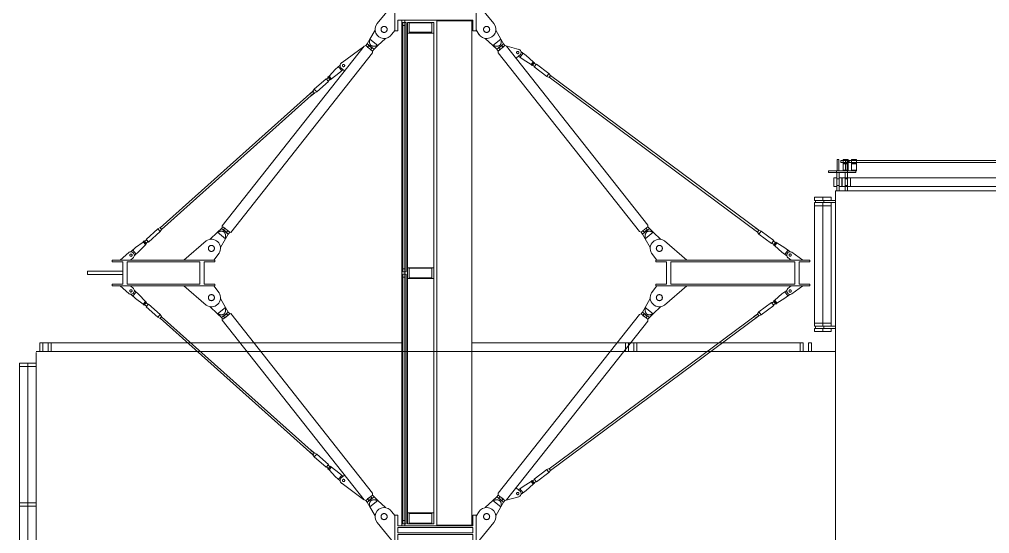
# Model space of a CAD drawing. Header units: inches. Extents: x -3410 to 5259, y -1080 to 3208.
# Drawn here: x -2204.5 to -1977.8, y 2871.9 to 2991.9 of the extents above; entities that cross this region are included whole.
import ezdxf

# ---------------------------------------------------------------- set-up
doc = ezdxf.new("R2010")
doc.units = ezdxf.units.IN
doc.header["$LTSCALE"] = 48
doc.header["$MEASUREMENT"] = 0
doc.layers.add('Venue-Walls and Doors', color=7, linetype='Continuous', lineweight=5)

msp = doc.modelspace()

# ---------------------------------------------------------------- linework, layer by layer
at = {"layer": 'Venue-Walls and Doors', "linetype": 'Continuous'}
for p, q in [((-2116.83, 2996), (-2120.96, 2990.96)), ((-2097.83, 2996), (-2093.7, 2990.96)), ((-2115.18, 2991.76), (-2114.43, 2991.76)), ((-2115.18, 2991.76), (-2115.18, 2873.75)), ((-2114.18, 2991.26), (-2115.18, 2991.26)), ((-2114.93, 2933), (-2114.93, 2991.26)), ((-2114.93, 2990.54), (-2114.43, 2990.54)), ((-2114.43, 2873.75), (-2114.43, 2991.76)), ((-2114.18, 2991.26), (-2114.18, 2933)), ((-2113.81, 2991.26), (-2107.68, 2991.26)), ((-2113.81, 2991.26), (-2113.81, 2874.25)), ((-2121.43, 2989.44), (-2122.64, 2987.34)), ((-2116.83, 2989.32), (-2117.5, 2988.5)), ((-2107.68, 2988.76), (-2113.81, 2988.76)), ((-2097.83, 2989.5), (-2097.08, 2988.37)), ((-2093.23, 2989.44), (-2092.02, 2987.34)), ((-2157.12, 2943.75), (-2123.99, 2985.7)), ((-2124.1, 2985.58), (-2129.13, 2981.89)), ((-2123.61, 2985.82), (-2123.99, 2985.7)), ((-2123.26, 2986.26), (-2123.6, 2985.83)), ((-2123.6, 2985.83), (-2122, 2984.56)), ((-2122.64, 2987.34), (-2123.26, 2986.26)), ((-2121.66, 2984.99), (-2123.26, 2986.26)), ((-2122.89, 2985.85), (-2123.17, 2985.49)), ((-2122.15, 2985.26), (-2122.89, 2985.85)), ((-2120.75, 2985.85), (-2122.65, 2987.35)), ((-2120.75, 2985.85), (-2121.66, 2984.99)), ((-2118.99, 2987.51), (-2120.75, 2985.85)), ((-2095.67, 2987.51), (-2093.91, 2985.85)), ((-2093.91, 2985.85), (-2092.01, 2987.35)), ((-2093.91, 2985.85), (-2093, 2984.99)), ((-2093, 2984.99), (-2091.4, 2986.26)), ((-2091.06, 2985.83), (-2092.66, 2984.56)), ((-2092.51, 2985.26), (-2091.77, 2985.85)), ((-2092.02, 2987.34), (-2091.4, 2986.26)), ((-2091.77, 2985.85), (-2091.49, 2985.49)), ((-2091.4, 2986.26), (-2091.06, 2985.83)), ((-2091.06, 2985.83), (-2087.8, 2984.96)), ((-2091.06, 2985.83), (-2090.67, 2985.71)), ((-2090.68, 2985.71), (-2057.7, 2943.95)), ((-2155.15, 2942.2), (-2122.02, 2984.16)), ((-2123.17, 2985.49), (-2122.43, 2984.9)), ((-2122.43, 2984.9), (-2122.15, 2985.26)), ((-2122, 2984.56), (-2122.02, 2984.16)), ((-2122, 2984.56), (-2121.66, 2984.99)), ((-2092.66, 2984.56), (-2093, 2984.99)), ((-2092.66, 2984.56), (-2092.63, 2984.16)), ((-2092.63, 2984.16), (-2059.67, 2942.41)), ((-2092.23, 2984.9), (-2092.51, 2985.26)), ((-2091.49, 2985.49), (-2092.23, 2984.9)), ((-2087.43, 2983.73), (-2088.39, 2982.95)), ((-2086.84, 2982.55), (-2087.91, 2983.34)), ((-2086.85, 2984.05), (-2087.56, 2983.09)), ((-2086.13, 2983.51), (-2087.29, 2984.37)), ((-2084.48, 2982.06), (-2086.13, 2983.51)), ((-2130.66, 2980.3), (-2129.58, 2981.26)), ((-2084.98, 2981.39), (-2086.84, 2982.55)), ((-2084.33, 2981.66), (-2084.79, 2981.53)), ((-2084.27, 2981.74), (-2084.61, 2981.28)), ((-2084.61, 2981.28), (-2084.15, 2980.94)), ((-2084.57, 2981.84), (-2084.55, 2981.36)), ((-2083.81, 2981.4), (-2084.27, 2981.74)), ((-2083.73, 2981.5), (-2084.23, 2980.84)), ((-2084.15, 2980.94), (-2083.81, 2981.4)), ((-2080.78, 2979.31), (-2083.73, 2981.5)), ((-2132.17, 2978.71), (-2130.66, 2980.3)), ((-2131.62, 2978.09), (-2129.87, 2979.4)), ((-2129.99, 2980.89), (-2129.19, 2980)), ((-2129.87, 2979.4), (-2128.91, 2980.26)), ((-2128.53, 2979.96), (-2129.39, 2980.63)), ((-2084.23, 2980.84), (-2081.27, 2978.64)), ((-2081.27, 2978.64), (-2080.78, 2979.31)), ((-2080.4, 2978.86), (-2080.78, 2979.31)), ((-2080.4, 2978.86), (-2080.74, 2978.41)), ((-2031.78, 2942.72), (-2080.42, 2978.83)), ((-2135.62, 2975.63), (-2132.87, 2978.09)), ((-2132.31, 2977.46), (-2135.06, 2975.01)), ((-2132.87, 2978.09), (-2132.31, 2977.46)), ((-2132.78, 2977.99), (-2132.36, 2978.37)), ((-2132.4, 2977.56), (-2132.78, 2977.99)), ((-2132.44, 2978.46), (-2132.17, 2978.7)), ((-2131.89, 2977.84), (-2132.44, 2978.46)), ((-2131.98, 2977.94), (-2132.4, 2977.56)), ((-2132.36, 2978.37), (-2131.98, 2977.94)), ((-2132.29, 2978.3), (-2132.07, 2978.5)), ((-2132.04, 2978.01), (-2132.29, 2978.3)), ((-2132.17, 2978.7), (-2131.62, 2978.08)), ((-2132.07, 2978.5), (-2131.82, 2978.21)), ((-2131.82, 2978.21), (-2132.04, 2978.01)), ((-2131.62, 2978.08), (-2131.89, 2977.84)), ((-2080.74, 2978.41), (-2081.27, 2978.64)), ((-2080.72, 2978.43), (-2032.08, 2942.32)), ((-2135.95, 2975.16), (-2171.64, 2943.32)), ((-2171.31, 2942.94), (-2135.62, 2974.78)), ((-2136.68, 2974.46), (-2135.93, 2975.13)), ((-2135.6, 2974.76), (-2136.35, 2974.09)), ((-2135.95, 2975.16), (-2135.62, 2975.63)), ((-2135.95, 2975.16), (-2135.58, 2974.73)), ((-2135.06, 2975.01), (-2135.62, 2975.63)), ((-2135.58, 2974.73), (-2135.06, 2975.01)), ((-2013.45, 2956.58), (-2013.45, 2959.21)), ((-2013.45, 2959.21), (-2013.07, 2959.21)), ((-2013.07, 2959.21), (-2013.07, 2956.58)), ((-1849.03, 2959.02), (-2012.57, 2959.02)), ((-2012.57, 2959.02), (-2012.57, 2958.52)), ((-2012.57, 2958.52), (-1849.03, 2958.52)), ((-2012.07, 2959.08), (-2010.88, 2959.08)), ((-2012.07, 2958.46), (-2010.88, 2958.46)), ((-2011.5, 2956.58), (-2011.5, 2959.21)), ((-2011.5, 2959.21), (-2011.13, 2959.21)), ((-2011.13, 2959.21), (-2011.13, 2956.58)), ((-2010.63, 2959.02), (-2010.63, 2958.52)), ((-2010.13, 2959.08), (-2008.94, 2959.08)), ((-2010.13, 2958.46), (-2008.94, 2958.46)), ((-2015.51, 2956.21), (-2015.51, 2956.58)), ((-2015.51, 2956.58), (-2008.94, 2956.58)), ((-2009.07, 2956.21), (-2015.51, 2956.21)), ((-2013.57, 2956.21), (-2013.57, 2956.58)), ((-2013.51, 2951.96), (-2013.51, 2956.21)), ((-2013.01, 2956.21), (-2013.01, 2951.96)), ((-2012.07, 2958.27), (-2010.88, 2958.27)), ((-2012.07, 2956.77), (-2010.88, 2956.77)), ((-2011.57, 2951.96), (-2011.57, 2956.21)), ((-2011.07, 2956.21), (-2011.07, 2951.96)), ((-2011.01, 2956.58), (-2011.01, 2956.21)), ((-2010.13, 2958.27), (-2008.94, 2958.27)), ((-2010.13, 2956.77), (-2008.94, 2956.77)), ((-2009.07, 2956.58), (-2009.07, 2956.21)), ((-2014.26, 2952.96), (-2014.26, 2954.96)), ((-2014.26, 2954.96), (-2013.51, 2954.96)), ((-2013.51, 2954.71), (-2013.01, 2954.71)), ((-2013.01, 2954.96), (-1848.59, 2954.96)), ((-2012.32, 2952.96), (-2012.32, 2954.96)), ((-2012.26, 2954.96), (-2012.26, 2952.96)), ((-2011.57, 2954.71), (-2011.07, 2954.71)), ((-2010.32, 2954.96), (-2010.32, 2952.96)), ((-2013.51, 2952.96), (-2014.26, 2952.96)), ((-2013.83, 2951.96), (-1845.83, 2951.96)), ((-2013.83, 2951.96), (-2013.83, 2673.49)), ((-2013.01, 2953.21), (-2013.51, 2953.21)), ((-1848.59, 2952.96), (-2013.01, 2952.96)), ((-2011.07, 2953.21), (-2011.57, 2953.21)), ((-2018.77, 2950.46), (-2014.83, 2950.46)), ((-2018.77, 2949.71), (-2018.77, 2950.46)), ((-2013.83, 2949.71), (-2018.77, 2949.71)), ((-2018.52, 2949.21), (-2018.52, 2949.71)), ((-2016.83, 2949.71), (-2016.83, 2950.46)), ((-2016.77, 2950.46), (-2016.77, 2949.71)), ((-2016.58, 2949.21), (-2016.58, 2949.71)), ((-2014.83, 2950.46), (-2014.83, 2949.71)), ((-2018.77, 2949.21), (-2013.83, 2949.21)), ((-2018.77, 2949.21), (-2018.77, 2920.32)), ((-2014.83, 2948.46), (-2018.77, 2948.46)), ((-2016.83, 2949.21), (-2016.83, 2920.32)), ((-2016.77, 2949.21), (-2016.77, 2920.32)), ((-2014.83, 2949.21), (-2014.83, 2920.32)), ((-2172.18, 2943.06), (-2174.93, 2940.61)), ((-2171.67, 2943.34), (-2172.18, 2943.06)), ((-2171.63, 2942.44), (-2172.18, 2943.06)), ((-2171.67, 2943.34), (-2171.29, 2942.92)), ((-2171.29, 2942.92), (-2171.63, 2942.44)), ((-2158.23, 2942.26), (-2157.32, 2943.12)), ((-2157.32, 2943.12), (-2156.98, 2943.55)), ((-2155.71, 2941.85), (-2157.32, 2943.12)), ((-2157.15, 2943.34), (-2157.12, 2943.75)), ((-2156.98, 2943.55), (-2155.37, 2942.29)), ((-2156.83, 2942.85), (-2156.55, 2943.21)), ((-2156.09, 2942.27), (-2156.83, 2942.85)), ((-2156.55, 2943.21), (-2155.81, 2942.63)), ((-2155.81, 2942.63), (-2156.09, 2942.27)), ((-2057.67, 2943.55), (-2059.28, 2942.29)), ((-2058.94, 2941.85), (-2057.33, 2943.12)), ((-2058.11, 2943.21), (-2058.85, 2942.63)), ((-2058.85, 2942.63), (-2058.56, 2942.27)), ((-2058.56, 2942.27), (-2057.82, 2942.85)), ((-2057.82, 2942.85), (-2058.11, 2943.21)), ((-2057.67, 2943.55), (-2057.7, 2943.96)), ((-2057.33, 2943.12), (-2057.67, 2943.55)), ((-2056.42, 2942.26), (-2057.33, 2943.12)), ((-2032.08, 2942.32), (-2032.89, 2942.92)), ((-2032.59, 2943.32), (-2031.78, 2942.72)), ((-2031.76, 2942.75), (-2032.1, 2942.29)), ((-2031.76, 2942.75), (-2031.23, 2942.51)), ((-2175.36, 2940.24), (-2175.62, 2940)), ((-2174.8, 2939.61), (-2175.36, 2940.24)), ((-2174.84, 2940.52), (-2175.27, 2940.14)), ((-2174.93, 2940.61), (-2174.38, 2939.99)), ((-2174.46, 2940.09), (-2174.84, 2940.52)), ((-2174.38, 2939.99), (-2171.63, 2942.44)), ((-2166.08, 2935.75), (-2160.86, 2940.25)), ((-2159.99, 2940.6), (-2158.23, 2942.26)), ((-2156.34, 2940.77), (-2158.24, 2942.27)), ((-2157.54, 2938.67), (-2156.34, 2940.77)), ((-2156.34, 2940.77), (-2155.71, 2941.85)), ((-2155.37, 2942.29), (-2155.71, 2941.85)), ((-2155.54, 2942.07), (-2155.16, 2942.19)), ((-2059.28, 2942.29), (-2059.67, 2942.41)), ((-2059.28, 2942.29), (-2058.94, 2941.85)), ((-2058.32, 2940.77), (-2058.94, 2941.85)), ((-2058.32, 2940.77), (-2056.41, 2942.27)), ((-2057.11, 2938.67), (-2058.32, 2940.77)), ((-2054.67, 2940.6), (-2056.42, 2942.26)), ((-2048.57, 2935.75), (-2053.79, 2940.25)), ((-2032.1, 2942.29), (-2031.73, 2941.84)), ((-2177.38, 2938.68), (-2178.46, 2937.72)), ((-2178.05, 2938.08), (-2177.26, 2937.19)), ((-2175.63, 2939.99), (-2177.38, 2938.68)), ((-2175.08, 2939.37), (-2176.59, 2937.79)), ((-2175.62, 2940), (-2175.07, 2939.38)), ((-2175.21, 2940.07), (-2175.43, 2939.87)), ((-2175.43, 2939.87), (-2174.95, 2939.78)), ((-2175.43, 2939.87), (-2175.17, 2939.58)), ((-2175.27, 2940.14), (-2174.89, 2939.71)), ((-2175.21, 2940.07), (-2175.17, 2939.58)), ((-2174.95, 2939.78), (-2175.21, 2940.07)), ((-2175.17, 2939.58), (-2174.95, 2939.78)), ((-2175.07, 2939.38), (-2174.8, 2939.61)), ((-2174.89, 2939.71), (-2174.46, 2940.09)), ((-2027.71, 2939.62), (-2028.18, 2939.49)), ((-2028.02, 2939.09), (-2026.37, 2937.64)), ((-2027.95, 2939.8), (-2027.94, 2939.31)), ((-2027.52, 2939.76), (-2025.66, 2938.6)), ((-2025.66, 2938.6), (-2024.5, 2937.74)), ((-2024.94, 2938.07), (-2025.65, 2937.11)), ((-2180.96, 2935.75), (-2178.98, 2937.52)), ((-2178.56, 2935.75), (-2177.89, 2936.35)), ((-2176.59, 2937.79), (-2177.66, 2936.83)), ((-2159.08, 2935.75), (-2157.86, 2937.38)), ((-2055.57, 2935.75), (-2056.8, 2937.38)), ((-2026.37, 2937.64), (-2025.22, 2936.79)), ((-2024.18, 2935.75), (-2024.95, 2936.34)), ((-2021.48, 2935.75), (-2024.03, 2937.64)), ((-2114.93, 2933.72), (-2114.43, 2933.72)), ((-2107.68, 2934), (-2113.81, 2934)), ((-2115.18, 2933), (-2114.18, 2933)), ((-2114.18, 2932.5), (-2115.18, 2932.5)), ((-2114.93, 2874.25), (-2114.93, 2932.5)), ((-2114.93, 2931.79), (-2114.43, 2931.79)), ((-2114.18, 2932.5), (-2114.18, 2874.25)), ((-2113.81, 2931.5), (-2107.68, 2931.5)), ((-2180.96, 2929.75), (-2178.98, 2927.98)), ((-2178.56, 2929.75), (-2177.89, 2929.16)), ((-2166.08, 2929.75), (-2160.86, 2925.25)), ((-2159.08, 2929.75), (-2157.86, 2928.13)), ((-2055.57, 2929.75), (-2056.8, 2928.13)), ((-2048.57, 2929.75), (-2053.79, 2925.25)), ((-2024.18, 2929.75), (-2024.95, 2929.16)), ((-2021.48, 2929.75), (-2024.03, 2927.86)), ((-2177.38, 2926.82), (-2178.46, 2927.79)), ((-2178.05, 2927.42), (-2177.26, 2928.32)), ((-2176.59, 2927.72), (-2177.66, 2928.67)), ((-2175.63, 2925.51), (-2177.38, 2926.82)), ((-2175.08, 2926.13), (-2176.59, 2927.72)), ((-2157.54, 2926.83), (-2156.34, 2924.73)), ((-2057.11, 2926.83), (-2058.32, 2924.73)), ((-2028.02, 2926.41), (-2026.37, 2927.86)), ((-2027.52, 2925.74), (-2025.66, 2926.9)), ((-2026.37, 2927.86), (-2025.22, 2928.71)), ((-2025.66, 2926.9), (-2024.5, 2927.76)), ((-2024.94, 2927.44), (-2025.65, 2928.39)), ((-2175.62, 2925.51), (-2175.07, 2926.13)), ((-2175.36, 2925.27), (-2175.62, 2925.51)), ((-2175.43, 2925.63), (-2175.17, 2925.92)), ((-2175.43, 2925.63), (-2174.95, 2925.72)), ((-2175.21, 2925.43), (-2175.43, 2925.63)), ((-2174.8, 2925.89), (-2175.36, 2925.27)), ((-2175.27, 2925.36), (-2174.89, 2925.79)), ((-2174.84, 2924.99), (-2175.27, 2925.36)), ((-2175.21, 2925.43), (-2175.17, 2925.92)), ((-2174.95, 2925.72), (-2175.21, 2925.43)), ((-2175.17, 2925.92), (-2174.95, 2925.72)), ((-2175.07, 2926.13), (-2174.8, 2925.89)), ((-2174.93, 2924.89), (-2174.38, 2925.51)), ((-2172.18, 2922.44), (-2174.93, 2924.89)), ((-2174.89, 2925.79), (-2174.46, 2925.41)), ((-2174.46, 2925.41), (-2174.84, 2924.99)), ((-2174.38, 2925.51), (-2171.63, 2923.06)), ((-2159.99, 2924.9), (-2158.23, 2923.24)), ((-2156.34, 2924.73), (-2158.24, 2923.23)), ((-2156.34, 2924.73), (-2155.71, 2923.65)), ((-2058.32, 2924.73), (-2058.94, 2923.65)), ((-2058.32, 2924.73), (-2056.41, 2923.23)), ((-2054.67, 2924.9), (-2056.42, 2923.24)), ((-2027.71, 2925.88), (-2028.18, 2926.01)), ((-2027.95, 2925.7), (-2027.94, 2926.19)), ((-2171.63, 2923.06), (-2172.18, 2922.44)), ((-2171.67, 2922.16), (-2172.18, 2922.44)), ((-2171.67, 2922.16), (-2171.29, 2922.58)), ((-2135.95, 2890.34), (-2171.64, 2922.18)), ((-2171.29, 2922.58), (-2171.63, 2923.06)), ((-2171.31, 2922.56), (-2135.62, 2890.72)), ((-2158.23, 2923.24), (-2157.32, 2922.38)), ((-2155.71, 2923.65), (-2157.32, 2922.38)), ((-2157.32, 2922.38), (-2156.98, 2921.95)), ((-2157.15, 2922.16), (-2157.12, 2921.76)), ((-2156.98, 2921.95), (-2155.37, 2923.22)), ((-2156.09, 2923.23), (-2156.83, 2922.65)), ((-2156.83, 2922.65), (-2156.55, 2922.29)), ((-2156.55, 2922.29), (-2155.81, 2922.87)), ((-2155.81, 2922.87), (-2156.09, 2923.23)), ((-2155.37, 2923.22), (-2155.71, 2923.65)), ((-2155.54, 2923.43), (-2155.16, 2923.31)), ((-2155.15, 2923.3), (-2122.02, 2881.34)), ((-2092.63, 2881.35), (-2059.67, 2923.09)), ((-2080.72, 2887.07), (-2032.08, 2923.18)), ((-2031.78, 2922.78), (-2080.42, 2886.67)), ((-2059.28, 2923.21), (-2059.67, 2923.09)), ((-2059.28, 2923.22), (-2058.94, 2923.65)), ((-2057.67, 2921.95), (-2059.28, 2923.22)), ((-2058.94, 2923.65), (-2057.33, 2922.38)), ((-2058.85, 2922.87), (-2058.56, 2923.23)), ((-2058.11, 2922.29), (-2058.85, 2922.87)), ((-2058.56, 2923.23), (-2057.82, 2922.65)), ((-2057.82, 2922.65), (-2058.11, 2922.29)), ((-2057.33, 2922.38), (-2057.67, 2921.95)), ((-2056.42, 2923.24), (-2057.33, 2922.38)), ((-2032.08, 2923.18), (-2032.89, 2922.58)), ((-2032.59, 2922.18), (-2031.78, 2922.78)), ((-2032.1, 2923.21), (-2031.73, 2923.66)), ((-2031.76, 2922.76), (-2032.1, 2923.21)), ((-2031.76, 2922.76), (-2031.23, 2922.99)), ((-2157.12, 2921.76), (-2123.99, 2879.8)), ((-2090.68, 2879.79), (-2057.7, 2921.55)), ((-2057.67, 2921.95), (-2057.7, 2921.55)), ((-2018.77, 2921.07), (-2014.83, 2921.07)), ((-2013.83, 2920.32), (-2018.77, 2920.32)), ((-2018.77, 2919.82), (-2013.83, 2919.82)), ((-2018.77, 2919.07), (-2018.77, 2919.82)), ((-2018.52, 2919.82), (-2018.52, 2920.32)), ((-2016.83, 2919.07), (-2016.83, 2919.82)), ((-2016.77, 2919.82), (-2016.77, 2919.07)), ((-2016.58, 2919.82), (-2016.58, 2920.32)), ((-2014.83, 2919.82), (-2014.83, 2919.07)), ((-2014.83, 2919.07), (-2018.77, 2919.07)), ((-2115.18, 2916.47), (-2199.77, 2916.47)), ((-2199.77, 2916.47), (-2199.77, 2914.47)), ((-2199.02, 2914.47), (-2199.02, 2916.47)), ((-2197.83, 2916.47), (-2197.83, 2914.47)), ((-2197.08, 2914.47), (-2197.08, 2916.47)), ((-2021.36, 2916.47), (-2098.83, 2916.47)), ((-2062.92, 2916.47), (-2062.92, 2914.47)), ((-2062.17, 2914.47), (-2062.17, 2916.47)), ((-2060.98, 2916.47), (-2060.98, 2914.47)), ((-2060.23, 2914.47), (-2060.23, 2916.47)), ((-2022.11, 2914.47), (-2022.11, 2916.47)), ((-2021.36, 2916.47), (-2021.36, 2914.47)), ((-2020.17, 2914.47), (-2020.17, 2916.47)), ((-2020.17, 2916.47), (-2019.42, 2916.47)), ((-2019.42, 2916.47), (-2019.42, 2914.47)), ((-2200.58, 2914.47), (-2013.83, 2914.47)), ((-2200.58, 2914.22), (-2200.58, 2710.97)), ((-2204.52, 2713.72), (-2204.52, 2911.72)), ((-2204.52, 2911.72), (-2200.58, 2911.72)), ((-2200.58, 2910.97), (-2204.52, 2910.97)), ((-2202.58, 2713.72), (-2202.58, 2911.72)), ((-2136.68, 2891.04), (-2135.93, 2890.37)), ((-2135.6, 2890.74), (-2136.35, 2891.41)), ((-2135.95, 2890.34), (-2135.58, 2890.77)), ((-2135.95, 2890.34), (-2135.62, 2889.87)), ((-2135.06, 2890.49), (-2135.62, 2889.87)), ((-2135.58, 2890.77), (-2135.06, 2890.49)), ((-2132.31, 2888.04), (-2135.06, 2890.49)), ((-2135.62, 2889.87), (-2132.87, 2887.42)), ((-2132.87, 2887.42), (-2132.31, 2888.04)), ((-2132.4, 2887.94), (-2132.78, 2887.51)), ((-2132.78, 2887.51), (-2132.36, 2887.14)), ((-2131.89, 2887.66), (-2132.44, 2887.04)), ((-2132.44, 2887.04), (-2132.17, 2886.8)), ((-2131.98, 2887.56), (-2132.4, 2887.94)), ((-2132.36, 2887.14), (-2131.98, 2887.56)), ((-2132.04, 2887.49), (-2132.29, 2887.2)), ((-2132.29, 2887.2), (-2132.07, 2887.01)), ((-2132.17, 2886.8), (-2131.62, 2887.42)), ((-2132.17, 2886.79), (-2130.66, 2885.21)), ((-2132.07, 2887.01), (-2131.82, 2887.29)), ((-2131.82, 2887.29), (-2132.04, 2887.49)), ((-2131.62, 2887.42), (-2131.89, 2887.66)), ((-2131.62, 2887.42), (-2129.87, 2886.1)), ((-2129.87, 2886.1), (-2128.91, 2885.24)), ((-2084.23, 2884.66), (-2081.27, 2886.86)), ((-2080.78, 2886.19), (-2083.73, 2884)), ((-2080.74, 2887.1), (-2081.27, 2886.86)), ((-2081.27, 2886.86), (-2080.78, 2886.19)), ((-2080.4, 2886.64), (-2080.78, 2886.19)), ((-2080.4, 2886.64), (-2080.74, 2887.1)), ((-2130.66, 2885.21), (-2129.58, 2884.24)), ((-2129.99, 2884.61), (-2129.19, 2885.5)), ((-2128.53, 2885.54), (-2129.39, 2884.87)), ((-2124.1, 2879.92), (-2129.13, 2883.61)), ((-2084.98, 2884.11), (-2086.84, 2882.95)), ((-2084.33, 2883.84), (-2084.79, 2883.97)), ((-2084.61, 2884.22), (-2084.15, 2884.56)), ((-2084.27, 2883.76), (-2084.61, 2884.22)), ((-2084.57, 2883.66), (-2084.55, 2884.15)), ((-2083.81, 2884.1), (-2084.27, 2883.76)), ((-2083.73, 2884), (-2084.23, 2884.66)), ((-2084.15, 2884.56), (-2083.81, 2884.1)), ((-2122, 2880.94), (-2122.02, 2881.35)), ((-2092.66, 2880.94), (-2092.63, 2881.35)), ((-2087.43, 2881.77), (-2088.39, 2882.55)), ((-2086.84, 2882.95), (-2087.91, 2882.16)), ((-2086.85, 2881.45), (-2087.56, 2882.41)), ((-2086.13, 2881.99), (-2087.29, 2881.13)), ((-2084.48, 2883.44), (-2086.13, 2881.99)), ((-2200.58, 2879.1), (-2204.52, 2879.1)), ((-2123.61, 2879.68), (-2123.99, 2879.8)), ((-2123.6, 2879.67), (-2122, 2880.94)), ((-2123.26, 2879.24), (-2123.6, 2879.67)), ((-2121.66, 2880.51), (-2123.26, 2879.24)), ((-2122.64, 2878.16), (-2123.26, 2879.24)), ((-2123.17, 2880.02), (-2122.43, 2880.6)), ((-2122.89, 2879.66), (-2123.17, 2880.02)), ((-2122.15, 2880.24), (-2122.89, 2879.66)), ((-2120.75, 2879.65), (-2122.65, 2878.15)), ((-2122.43, 2880.6), (-2122.15, 2880.24)), ((-2122, 2880.94), (-2121.66, 2880.51)), ((-2120.75, 2879.65), (-2121.66, 2880.51)), ((-2118.99, 2877.99), (-2120.75, 2879.65)), ((-2095.67, 2877.99), (-2093.91, 2879.65)), ((-2093.91, 2879.65), (-2093, 2880.51)), ((-2093.91, 2879.65), (-2092.01, 2878.15)), ((-2092.66, 2880.94), (-2093, 2880.51)), ((-2093, 2880.51), (-2091.4, 2879.24)), ((-2091.06, 2879.67), (-2092.66, 2880.94)), ((-2092.23, 2880.6), (-2092.51, 2880.24)), ((-2092.51, 2880.24), (-2091.77, 2879.66)), ((-2091.49, 2880.02), (-2092.23, 2880.6)), ((-2092.02, 2878.16), (-2091.4, 2879.24)), ((-2091.77, 2879.66), (-2091.49, 2880.02)), ((-2091.4, 2879.24), (-2091.06, 2879.67)), ((-2091.06, 2879.67), (-2087.8, 2880.54)), ((-2091.06, 2879.67), (-2090.67, 2879.79)), ((-2204.52, 2878.35), (-2200.58, 2878.35)), ((-2121.43, 2876.06), (-2122.64, 2878.16)), ((-2116.83, 2876.19), (-2117.5, 2877)), ((-2107.68, 2876.75), (-2113.81, 2876.75)), ((-2097.83, 2876), (-2097.08, 2877.13)), ((-2093.23, 2876.06), (-2092.02, 2878.16)), ((-2116.83, 2869.5), (-2120.96, 2874.55)), ((-2114.43, 2874.96), (-2114.93, 2874.96)), ((-2097.83, 2869.5), (-2093.7, 2874.55)), ((-2114.18, 2874.25), (-2115.18, 2874.25))]:
    msp.add_line(p, q, dxfattribs=at)
at = {"layer": 'Venue-Walls and Doors', "linetype": 'Continuous', "flags": 128}
for points in [[(-2097.83, 2996.25), (-2098.58, 2996.25), (-2098.58, 2993.75), (-2116.08, 2993.75), (-2116.08, 2996.25), (-2116.83, 2996.25), (-2116.83, 2989.25), (-2116.08, 2989.25), (-2116.08, 2991.75), (-2098.58, 2991.75), (-2098.58, 2989.25), (-2097.83, 2989.25), (-2097.83, 2996.25)], [(-2113.81, 2874.25), (-2107.68, 2874.25), (-2107.68, 2991.26)], [(-2084.19, 2981.84), (-2084.48, 2982.06), (-2084.98, 2981.39), (-2084.69, 2981.18), (-2084.19, 2981.84)], [(-2084.33, 2981.66), (-2084.57, 2981.84), (-2084.79, 2981.53), (-2084.55, 2981.36), (-2084.33, 2981.66)], [(-2012.07, 2956.58), (-2012.07, 2959.27), (-2010.88, 2959.27), (-2010.88, 2956.58)], [(-2010.13, 2956.58), (-2010.13, 2959.27), (-2008.94, 2959.27), (-2008.94, 2956.58)], [(-2031.23, 2942.51), (-2028.27, 2940.32), (-2028.77, 2939.65), (-2031.73, 2941.84), (-2031.23, 2942.51)], [(-2028.35, 2940.21), (-2027.89, 2939.87), (-2028.23, 2939.42), (-2028.69, 2939.75), (-2028.35, 2940.21)], [(-2027.81, 2939.98), (-2027.53, 2939.76), (-2028.02, 2939.09), (-2028.31, 2939.31), (-2027.81, 2939.98)], [(-2027.95, 2939.8), (-2027.71, 2939.62), (-2027.94, 2939.31), (-2028.18, 2939.49), (-2027.95, 2939.8)], [(-2052.33, 2935.38), (-2023.33, 2935.38), (-2023.33, 2930.13), (-2052.33, 2930.13), (-2052.33, 2935.38)], [(-2180.33, 2932.4), (-2188.58, 2932.4), (-2188.58, 2933.15), (-2180.33, 2933.15)], [(-2031.23, 2922.99), (-2028.27, 2925.19), (-2028.77, 2925.85), (-2031.73, 2923.66), (-2031.23, 2922.99)], [(-2028.35, 2925.29), (-2027.89, 2925.63), (-2028.23, 2926.09), (-2028.69, 2925.75), (-2028.35, 2925.29)], [(-2027.81, 2925.52), (-2027.53, 2925.74), (-2028.02, 2926.41), (-2028.31, 2926.19), (-2027.81, 2925.52)], [(-2027.95, 2925.7), (-2027.71, 2925.88), (-2027.94, 2926.19), (-2028.18, 2926.01), (-2027.95, 2925.7)], [(-2084.19, 2883.66), (-2084.48, 2883.44), (-2084.98, 2884.11), (-2084.69, 2884.32), (-2084.19, 2883.66)], [(-2084.33, 2883.84), (-2084.57, 2883.66), (-2084.79, 2883.97), (-2084.55, 2884.15), (-2084.33, 2883.84)], [(-2097.83, 2876.25), (-2098.58, 2876.25), (-2098.58, 2873.75), (-2116.08, 2873.75), (-2116.08, 2876.25), (-2116.83, 2876.25), (-2116.83, 2869.25), (-2116.08, 2869.25), (-2116.08, 2871.75), (-2098.58, 2871.75), (-2098.58, 2869.25), (-2097.83, 2869.25), (-2097.83, 2876.25)], [(-2116.08, 2872.13), (-2116.08, 2873.38), (-2098.58, 2873.38), (-2098.58, 2872.13), (-2116.08, 2872.13)]]:
    msp.add_lwpolyline(points, dxfattribs=at)
for points in [[(-2118.6, 2989.61), (-2118.61, 2989.54), (-2118.62, 2989.47), (-2118.63, 2989.4), (-2118.66, 2989.34), (-2118.69, 2989.28), (-2118.72, 2989.22), (-2118.76, 2989.16), (-2118.81, 2989.11), (-2118.86, 2989.06), (-2118.92, 2989.02), (-2118.98, 2988.99), (-2119.04, 2988.96), (-2119.1, 2988.93), (-2119.17, 2988.91), (-2119.24, 2988.9), (-2119.31, 2988.9), (-2119.38, 2988.9), (-2119.45, 2988.91), (-2119.52, 2988.93), (-2119.58, 2988.96), (-2119.64, 2988.99), (-2119.7, 2989.02), (-2119.76, 2989.06), (-2119.81, 2989.11), (-2119.86, 2989.16), (-2119.9, 2989.22), (-2119.94, 2989.28), (-2119.97, 2989.34), (-2119.99, 2989.4), (-2120.01, 2989.47), (-2120.02, 2989.54), (-2120.02, 2989.61), (-2120.02, 2989.68), (-2120.01, 2989.75), (-2119.99, 2989.82), (-2119.97, 2989.88), (-2119.94, 2989.94), (-2119.9, 2990), (-2119.86, 2990.06), (-2119.81, 2990.11), (-2119.76, 2990.16), (-2119.7, 2990.2), (-2119.64, 2990.24), (-2119.58, 2990.27), (-2119.52, 2990.29), (-2119.45, 2990.31), (-2119.38, 2990.32), (-2119.31, 2990.32), (-2119.24, 2990.32), (-2119.17, 2990.31), (-2119.1, 2990.29), (-2119.04, 2990.27), (-2118.98, 2990.24), (-2118.92, 2990.2), (-2118.86, 2990.16), (-2118.81, 2990.11), (-2118.76, 2990.06), (-2118.72, 2990), (-2118.69, 2989.94), (-2118.66, 2989.88), (-2118.63, 2989.82), (-2118.62, 2989.75), (-2118.61, 2989.68)], [(-2113.49, 2991.12), (-2108.12, 2991.12), (-2108.12, 2988.95), (-2113.49, 2988.95)], [(-2106.96, 2873.87), (-2098.83, 2873.87), (-2098.83, 2991.63), (-2106.96, 2991.63)], [(-2094.64, 2989.61), (-2094.65, 2989.54), (-2094.66, 2989.47), (-2094.67, 2989.4), (-2094.7, 2989.34), (-2094.73, 2989.28), (-2094.76, 2989.22), (-2094.8, 2989.16), (-2094.85, 2989.11), (-2094.9, 2989.06), (-2094.96, 2989.02), (-2095.02, 2988.99), (-2095.08, 2988.96), (-2095.15, 2988.93), (-2095.21, 2988.92), (-2095.28, 2988.91), (-2095.35, 2988.9), (-2095.42, 2988.91), (-2095.49, 2988.92), (-2095.56, 2988.93), (-2095.62, 2988.96), (-2095.68, 2988.99), (-2095.74, 2989.02), (-2095.8, 2989.06), (-2095.85, 2989.11), (-2095.9, 2989.16), (-2095.94, 2989.22), (-2095.98, 2989.28), (-2096, 2989.34), (-2096.03, 2989.4), (-2096.05, 2989.47), (-2096.06, 2989.54), (-2096.06, 2989.61), (-2096.06, 2989.68), (-2096.05, 2989.75), (-2096.03, 2989.82), (-2096, 2989.88), (-2095.98, 2989.94), (-2095.94, 2990), (-2095.9, 2990.06), (-2095.85, 2990.11), (-2095.8, 2990.16), (-2095.74, 2990.2), (-2095.68, 2990.23), (-2095.62, 2990.26), (-2095.56, 2990.29), (-2095.49, 2990.3), (-2095.42, 2990.31), (-2095.35, 2990.32), (-2095.28, 2990.31), (-2095.21, 2990.3), (-2095.15, 2990.29), (-2095.08, 2990.26), (-2095.02, 2990.23), (-2094.96, 2990.2), (-2094.9, 2990.16), (-2094.85, 2990.11), (-2094.8, 2990.06), (-2094.76, 2990), (-2094.73, 2989.94), (-2094.7, 2989.88), (-2094.67, 2989.82), (-2094.66, 2989.75), (-2094.65, 2989.68)], [(-2087.8, 2984.21), (-2087.8, 2984.18), (-2087.81, 2984.16), (-2087.82, 2984.13), (-2087.82, 2984.11), (-2087.84, 2984.08), (-2087.85, 2984.06), (-2087.87, 2984.04), (-2087.88, 2984.02), (-2087.9, 2984), (-2087.92, 2983.99), (-2087.95, 2983.97), (-2087.97, 2983.96), (-2088, 2983.95), (-2088.02, 2983.94), (-2088.05, 2983.94), (-2088.07, 2983.94), (-2088.1, 2983.94), (-2088.13, 2983.94), (-2088.15, 2983.95), (-2088.18, 2983.96), (-2088.2, 2983.97), (-2088.23, 2983.99), (-2088.25, 2984), (-2088.27, 2984.02), (-2088.28, 2984.04), (-2088.3, 2984.06), (-2088.31, 2984.08), (-2088.32, 2984.11), (-2088.33, 2984.13), (-2088.34, 2984.16), (-2088.34, 2984.18), (-2088.35, 2984.21), (-2088.34, 2984.24), (-2088.34, 2984.26), (-2088.33, 2984.29), (-2088.32, 2984.31), (-2088.31, 2984.34), (-2088.3, 2984.36), (-2088.28, 2984.38), (-2088.27, 2984.4), (-2088.25, 2984.42), (-2088.23, 2984.44), (-2088.2, 2984.45), (-2088.18, 2984.46), (-2088.15, 2984.47), (-2088.13, 2984.48), (-2088.1, 2984.48), (-2088.07, 2984.48), (-2088.05, 2984.48), (-2088.02, 2984.48), (-2088, 2984.47), (-2087.97, 2984.46), (-2087.95, 2984.45), (-2087.92, 2984.44), (-2087.9, 2984.42), (-2087.88, 2984.4), (-2087.87, 2984.38), (-2087.85, 2984.36), (-2087.84, 2984.34), (-2087.82, 2984.31), (-2087.82, 2984.29), (-2087.81, 2984.26), (-2087.8, 2984.24)], [(-2128.52, 2981.17), (-2128.52, 2981.14), (-2128.52, 2981.11), (-2128.53, 2981.09), (-2128.54, 2981.06), (-2128.55, 2981.04), (-2128.56, 2981.02), (-2128.58, 2981), (-2128.59, 2980.98), (-2128.61, 2980.96), (-2128.64, 2980.94), (-2128.66, 2980.93), (-2128.68, 2980.92), (-2128.71, 2980.91), (-2128.73, 2980.9), (-2128.76, 2980.9), (-2128.79, 2980.9), (-2128.81, 2980.9), (-2128.84, 2980.9), (-2128.86, 2980.91), (-2128.89, 2980.92), (-2128.91, 2980.93), (-2128.94, 2980.94), (-2128.96, 2980.96), (-2128.98, 2980.98), (-2128.99, 2981), (-2129.01, 2981.02), (-2129.02, 2981.04), (-2129.04, 2981.06), (-2129.04, 2981.09), (-2129.05, 2981.11), (-2129.05, 2981.14), (-2129.06, 2981.17), (-2129.05, 2981.19), (-2129.05, 2981.22), (-2129.04, 2981.24), (-2129.04, 2981.27), (-2129.02, 2981.29), (-2129.01, 2981.32), (-2128.99, 2981.34), (-2128.98, 2981.36), (-2128.96, 2981.38), (-2128.94, 2981.39), (-2128.91, 2981.4), (-2128.89, 2981.42), (-2128.86, 2981.42), (-2128.84, 2981.43), (-2128.81, 2981.44), (-2128.79, 2981.44), (-2128.76, 2981.44), (-2128.73, 2981.43), (-2128.71, 2981.42), (-2128.68, 2981.42), (-2128.66, 2981.4), (-2128.64, 2981.39), (-2128.61, 2981.38), (-2128.59, 2981.36), (-2128.58, 2981.34), (-2128.56, 2981.32), (-2128.55, 2981.29), (-2128.54, 2981.27), (-2128.53, 2981.24), (-2128.52, 2981.22), (-2128.52, 2981.19)], [(-2158.95, 2938.5), (-2158.96, 2938.43), (-2158.97, 2938.36), (-2158.98, 2938.29), (-2159.01, 2938.23), (-2159.04, 2938.16), (-2159.07, 2938.1), (-2159.11, 2938.05), (-2159.16, 2938), (-2159.21, 2937.95), (-2159.27, 2937.91), (-2159.33, 2937.87), (-2159.39, 2937.84), (-2159.46, 2937.82), (-2159.52, 2937.8), (-2159.59, 2937.79), (-2159.66, 2937.79), (-2159.73, 2937.79), (-2159.8, 2937.8), (-2159.87, 2937.82), (-2159.93, 2937.84), (-2160, 2937.87), (-2160.06, 2937.91), (-2160.11, 2937.95), (-2160.16, 2938), (-2160.21, 2938.05), (-2160.25, 2938.1), (-2160.29, 2938.16), (-2160.32, 2938.23), (-2160.34, 2938.29), (-2160.36, 2938.36), (-2160.37, 2938.43), (-2160.37, 2938.5), (-2160.37, 2938.57), (-2160.36, 2938.64), (-2160.34, 2938.7), (-2160.32, 2938.77), (-2160.29, 2938.83), (-2160.25, 2938.89), (-2160.21, 2938.95), (-2160.16, 2939), (-2160.11, 2939.05), (-2160.06, 2939.09), (-2160, 2939.12), (-2159.93, 2939.15), (-2159.87, 2939.18), (-2159.8, 2939.19), (-2159.73, 2939.2), (-2159.66, 2939.21), (-2159.59, 2939.2), (-2159.52, 2939.19), (-2159.46, 2939.18), (-2159.39, 2939.15), (-2159.33, 2939.12), (-2159.27, 2939.09), (-2159.21, 2939.05), (-2159.16, 2939), (-2159.11, 2938.95), (-2159.07, 2938.89), (-2159.04, 2938.83), (-2159.01, 2938.77), (-2158.98, 2938.7), (-2158.97, 2938.64), (-2158.96, 2938.57)], [(-2054.28, 2938.5), (-2054.29, 2938.43), (-2054.3, 2938.36), (-2054.31, 2938.29), (-2054.34, 2938.23), (-2054.37, 2938.16), (-2054.4, 2938.11), (-2054.44, 2938.05), (-2054.49, 2938), (-2054.54, 2937.95), (-2054.6, 2937.91), (-2054.66, 2937.87), (-2054.72, 2937.84), (-2054.78, 2937.82), (-2054.85, 2937.8), (-2054.92, 2937.79), (-2054.99, 2937.79), (-2055.06, 2937.79), (-2055.13, 2937.8), (-2055.2, 2937.82), (-2055.26, 2937.84), (-2055.32, 2937.87), (-2055.38, 2937.91), (-2055.44, 2937.95), (-2055.49, 2938), (-2055.54, 2938.05), (-2055.58, 2938.11), (-2055.61, 2938.16), (-2055.64, 2938.23), (-2055.67, 2938.29), (-2055.68, 2938.36), (-2055.69, 2938.43), (-2055.7, 2938.5), (-2055.69, 2938.57), (-2055.68, 2938.64), (-2055.67, 2938.7), (-2055.64, 2938.77), (-2055.61, 2938.83), (-2055.58, 2938.89), (-2055.54, 2938.95), (-2055.49, 2939), (-2055.44, 2939.05), (-2055.38, 2939.09), (-2055.32, 2939.12), (-2055.26, 2939.15), (-2055.2, 2939.18), (-2055.13, 2939.19), (-2055.06, 2939.2), (-2054.99, 2939.21), (-2054.92, 2939.2), (-2054.85, 2939.19), (-2054.78, 2939.18), (-2054.72, 2939.15), (-2054.66, 2939.12), (-2054.6, 2939.09), (-2054.54, 2939.05), (-2054.49, 2939), (-2054.44, 2938.95), (-2054.4, 2938.89), (-2054.37, 2938.83), (-2054.34, 2938.77), (-2054.31, 2938.7), (-2054.3, 2938.64), (-2054.29, 2938.57)], [(-2158.83, 2935.38), (-2158.83, 2935.75), (-2182.83, 2935.75), (-2182.83, 2935.38), (-2180.33, 2935.38), (-2180.33, 2930.13), (-2182.83, 2930.13), (-2182.83, 2929.75), (-2158.83, 2929.75), (-2158.83, 2930.13), (-2161.33, 2930.13), (-2161.33, 2935.38)], [(-2178.19, 2936.91), (-2178.19, 2936.89), (-2178.2, 2936.86), (-2178.2, 2936.84), (-2178.21, 2936.81), (-2178.22, 2936.79), (-2178.24, 2936.76), (-2178.25, 2936.74), (-2178.27, 2936.72), (-2178.29, 2936.71), (-2178.31, 2936.69), (-2178.33, 2936.68), (-2178.36, 2936.66), (-2178.38, 2936.66), (-2178.41, 2936.65), (-2178.43, 2936.65), (-2178.46, 2936.64), (-2178.49, 2936.65), (-2178.51, 2936.65), (-2178.54, 2936.66), (-2178.56, 2936.66), (-2178.59, 2936.68), (-2178.61, 2936.69), (-2178.63, 2936.71), (-2178.65, 2936.72), (-2178.67, 2936.74), (-2178.69, 2936.76), (-2178.7, 2936.79), (-2178.71, 2936.81), (-2178.72, 2936.84), (-2178.73, 2936.86), (-2178.73, 2936.89), (-2178.73, 2936.91), (-2178.73, 2936.94), (-2178.73, 2936.97), (-2178.72, 2936.99), (-2178.71, 2937.02), (-2178.7, 2937.04), (-2178.69, 2937.06), (-2178.67, 2937.09), (-2178.65, 2937.11), (-2178.63, 2937.12), (-2178.61, 2937.14), (-2178.59, 2937.15), (-2178.56, 2937.16), (-2178.54, 2937.17), (-2178.51, 2937.18), (-2178.49, 2937.18), (-2178.46, 2937.18), (-2178.43, 2937.18), (-2178.41, 2937.18), (-2178.38, 2937.17), (-2178.36, 2937.16), (-2178.33, 2937.15), (-2178.31, 2937.14), (-2178.29, 2937.12), (-2178.27, 2937.11), (-2178.25, 2937.09), (-2178.24, 2937.06), (-2178.22, 2937.04), (-2178.21, 2937.02), (-2178.2, 2936.99), (-2178.2, 2936.97), (-2178.19, 2936.94)], [(-2055.83, 2935.38), (-2055.83, 2935.75), (-2019.83, 2935.75), (-2019.83, 2935.38), (-2022.33, 2935.38), (-2022.33, 2930.13), (-2019.83, 2930.13), (-2019.83, 2929.75), (-2055.83, 2929.75), (-2055.83, 2930.13), (-2053.33, 2930.13), (-2053.33, 2935.38)], [(-2024.16, 2936.94), (-2024.16, 2936.92), (-2024.16, 2936.89), (-2024.17, 2936.86), (-2024.18, 2936.84), (-2024.19, 2936.81), (-2024.2, 2936.79), (-2024.22, 2936.77), (-2024.24, 2936.75), (-2024.26, 2936.73), (-2024.28, 2936.72), (-2024.3, 2936.7), (-2024.32, 2936.69), (-2024.35, 2936.68), (-2024.38, 2936.68), (-2024.4, 2936.67), (-2024.43, 2936.67), (-2024.46, 2936.67), (-2024.48, 2936.68), (-2024.51, 2936.68), (-2024.53, 2936.69), (-2024.56, 2936.7), (-2024.58, 2936.72), (-2024.6, 2936.73), (-2024.62, 2936.75), (-2024.64, 2936.77), (-2024.65, 2936.79), (-2024.67, 2936.81), (-2024.68, 2936.84), (-2024.69, 2936.86), (-2024.69, 2936.89), (-2024.7, 2936.92), (-2024.7, 2936.94), (-2024.7, 2936.97), (-2024.69, 2937), (-2024.69, 2937.02), (-2024.68, 2937.05), (-2024.67, 2937.07), (-2024.65, 2937.09), (-2024.64, 2937.11), (-2024.62, 2937.13), (-2024.6, 2937.15), (-2024.58, 2937.17), (-2024.56, 2937.18), (-2024.53, 2937.19), (-2024.51, 2937.2), (-2024.48, 2937.21), (-2024.46, 2937.21), (-2024.43, 2937.21), (-2024.4, 2937.21), (-2024.38, 2937.21), (-2024.35, 2937.2), (-2024.32, 2937.19), (-2024.3, 2937.18), (-2024.28, 2937.17), (-2024.26, 2937.15), (-2024.24, 2937.13), (-2024.22, 2937.11), (-2024.2, 2937.09), (-2024.19, 2937.07), (-2024.18, 2937.05), (-2024.17, 2937.02), (-2024.16, 2937), (-2024.16, 2936.97)], [(-2179.33, 2935.38), (-2162.33, 2935.38), (-2162.33, 2930.13), (-2179.33, 2930.13)], [(-2113.49, 2933.87), (-2108.12, 2933.87), (-2108.12, 2931.64), (-2113.49, 2931.64)], [(-2178.19, 2928.59), (-2178.19, 2928.56), (-2178.2, 2928.53), (-2178.2, 2928.51), (-2178.21, 2928.48), (-2178.22, 2928.46), (-2178.24, 2928.44), (-2178.25, 2928.42), (-2178.27, 2928.4), (-2178.29, 2928.38), (-2178.31, 2928.36), (-2178.33, 2928.35), (-2178.36, 2928.34), (-2178.38, 2928.33), (-2178.41, 2928.32), (-2178.43, 2928.32), (-2178.46, 2928.32), (-2178.49, 2928.32), (-2178.51, 2928.32), (-2178.54, 2928.33), (-2178.56, 2928.34), (-2178.59, 2928.35), (-2178.61, 2928.36), (-2178.63, 2928.38), (-2178.65, 2928.4), (-2178.67, 2928.42), (-2178.69, 2928.44), (-2178.7, 2928.46), (-2178.71, 2928.48), (-2178.72, 2928.51), (-2178.73, 2928.53), (-2178.73, 2928.56), (-2178.73, 2928.59), (-2178.73, 2928.61), (-2178.73, 2928.64), (-2178.72, 2928.67), (-2178.71, 2928.69), (-2178.7, 2928.71), (-2178.69, 2928.74), (-2178.67, 2928.76), (-2178.65, 2928.78), (-2178.63, 2928.8), (-2178.61, 2928.81), (-2178.59, 2928.83), (-2178.56, 2928.84), (-2178.54, 2928.85), (-2178.51, 2928.85), (-2178.49, 2928.86), (-2178.46, 2928.86), (-2178.43, 2928.86), (-2178.41, 2928.85), (-2178.38, 2928.85), (-2178.36, 2928.84), (-2178.33, 2928.83), (-2178.31, 2928.81), (-2178.29, 2928.8), (-2178.27, 2928.78), (-2178.25, 2928.76), (-2178.24, 2928.74), (-2178.22, 2928.71), (-2178.21, 2928.69), (-2178.2, 2928.67), (-2178.2, 2928.64), (-2178.19, 2928.61)], [(-2158.95, 2927), (-2158.96, 2926.93), (-2158.97, 2926.86), (-2158.98, 2926.8), (-2159.01, 2926.73), (-2159.04, 2926.67), (-2159.07, 2926.61), (-2159.11, 2926.55), (-2159.16, 2926.5), (-2159.21, 2926.45), (-2159.27, 2926.41), (-2159.33, 2926.38), (-2159.39, 2926.35), (-2159.46, 2926.32), (-2159.52, 2926.31), (-2159.59, 2926.3), (-2159.66, 2926.29), (-2159.73, 2926.3), (-2159.8, 2926.31), (-2159.87, 2926.32), (-2159.93, 2926.35), (-2160, 2926.38), (-2160.06, 2926.41), (-2160.11, 2926.45), (-2160.16, 2926.5), (-2160.21, 2926.55), (-2160.25, 2926.61), (-2160.29, 2926.67), (-2160.32, 2926.73), (-2160.34, 2926.8), (-2160.36, 2926.86), (-2160.37, 2926.93), (-2160.37, 2927), (-2160.37, 2927.07), (-2160.36, 2927.14), (-2160.34, 2927.21), (-2160.32, 2927.27), (-2160.29, 2927.34), (-2160.25, 2927.4), (-2160.21, 2927.45), (-2160.16, 2927.5), (-2160.11, 2927.55), (-2160.06, 2927.59), (-2160, 2927.63), (-2159.93, 2927.66), (-2159.87, 2927.68), (-2159.8, 2927.7), (-2159.73, 2927.71), (-2159.66, 2927.71), (-2159.59, 2927.71), (-2159.52, 2927.7), (-2159.46, 2927.68), (-2159.39, 2927.66), (-2159.33, 2927.63), (-2159.27, 2927.59), (-2159.21, 2927.55), (-2159.16, 2927.5), (-2159.11, 2927.45), (-2159.07, 2927.4), (-2159.04, 2927.34), (-2159.01, 2927.27), (-2158.98, 2927.21), (-2158.97, 2927.14), (-2158.96, 2927.07)], [(-2054.28, 2927), (-2054.29, 2926.93), (-2054.3, 2926.86), (-2054.31, 2926.8), (-2054.34, 2926.73), (-2054.37, 2926.67), (-2054.4, 2926.61), (-2054.44, 2926.55), (-2054.49, 2926.5), (-2054.54, 2926.46), (-2054.6, 2926.41), (-2054.66, 2926.38), (-2054.72, 2926.35), (-2054.78, 2926.32), (-2054.85, 2926.31), (-2054.92, 2926.3), (-2054.99, 2926.29), (-2055.06, 2926.3), (-2055.13, 2926.31), (-2055.2, 2926.32), (-2055.26, 2926.35), (-2055.32, 2926.38), (-2055.38, 2926.41), (-2055.44, 2926.46), (-2055.49, 2926.5), (-2055.54, 2926.55), (-2055.58, 2926.61), (-2055.61, 2926.67), (-2055.64, 2926.73), (-2055.67, 2926.8), (-2055.68, 2926.86), (-2055.69, 2926.93), (-2055.7, 2927), (-2055.69, 2927.07), (-2055.68, 2927.14), (-2055.67, 2927.21), (-2055.64, 2927.27), (-2055.61, 2927.34), (-2055.58, 2927.4), (-2055.54, 2927.45), (-2055.49, 2927.5), (-2055.44, 2927.55), (-2055.38, 2927.59), (-2055.32, 2927.63), (-2055.26, 2927.66), (-2055.2, 2927.68), (-2055.13, 2927.7), (-2055.06, 2927.71), (-2054.99, 2927.71), (-2054.92, 2927.71), (-2054.85, 2927.7), (-2054.78, 2927.68), (-2054.72, 2927.66), (-2054.66, 2927.63), (-2054.6, 2927.59), (-2054.54, 2927.55), (-2054.49, 2927.5), (-2054.44, 2927.45), (-2054.4, 2927.4), (-2054.37, 2927.34), (-2054.34, 2927.27), (-2054.31, 2927.21), (-2054.3, 2927.14), (-2054.29, 2927.07)], [(-2024.16, 2928.56), (-2024.16, 2928.53), (-2024.16, 2928.51), (-2024.17, 2928.48), (-2024.18, 2928.45), (-2024.19, 2928.43), (-2024.2, 2928.41), (-2024.22, 2928.39), (-2024.24, 2928.37), (-2024.26, 2928.35), (-2024.28, 2928.33), (-2024.3, 2928.32), (-2024.32, 2928.31), (-2024.35, 2928.3), (-2024.38, 2928.29), (-2024.4, 2928.29), (-2024.43, 2928.29), (-2024.46, 2928.29), (-2024.48, 2928.29), (-2024.51, 2928.3), (-2024.53, 2928.31), (-2024.56, 2928.32), (-2024.58, 2928.33), (-2024.6, 2928.35), (-2024.62, 2928.37), (-2024.64, 2928.39), (-2024.65, 2928.41), (-2024.67, 2928.43), (-2024.68, 2928.45), (-2024.69, 2928.48), (-2024.69, 2928.51), (-2024.7, 2928.53), (-2024.7, 2928.56), (-2024.7, 2928.58), (-2024.69, 2928.61), (-2024.69, 2928.64), (-2024.68, 2928.66), (-2024.67, 2928.69), (-2024.65, 2928.71), (-2024.64, 2928.73), (-2024.62, 2928.75), (-2024.6, 2928.77), (-2024.58, 2928.78), (-2024.56, 2928.8), (-2024.53, 2928.81), (-2024.51, 2928.82), (-2024.48, 2928.82), (-2024.46, 2928.83), (-2024.43, 2928.83), (-2024.4, 2928.83), (-2024.38, 2928.82), (-2024.35, 2928.82), (-2024.32, 2928.81), (-2024.3, 2928.8), (-2024.28, 2928.78), (-2024.26, 2928.77), (-2024.24, 2928.75), (-2024.22, 2928.73), (-2024.2, 2928.71), (-2024.19, 2928.69), (-2024.18, 2928.66), (-2024.17, 2928.64), (-2024.16, 2928.61), (-2024.16, 2928.58)], [(-2128.52, 2884.34), (-2128.52, 2884.31), (-2128.52, 2884.28), (-2128.53, 2884.26), (-2128.54, 2884.23), (-2128.55, 2884.21), (-2128.56, 2884.19), (-2128.58, 2884.16), (-2128.59, 2884.14), (-2128.61, 2884.13), (-2128.64, 2884.11), (-2128.66, 2884.1), (-2128.68, 2884.09), (-2128.71, 2884.08), (-2128.73, 2884.07), (-2128.76, 2884.07), (-2128.79, 2884.07), (-2128.81, 2884.07), (-2128.84, 2884.07), (-2128.86, 2884.08), (-2128.89, 2884.09), (-2128.91, 2884.1), (-2128.94, 2884.11), (-2128.96, 2884.13), (-2128.98, 2884.14), (-2128.99, 2884.16), (-2129.01, 2884.19), (-2129.02, 2884.21), (-2129.04, 2884.23), (-2129.04, 2884.26), (-2129.05, 2884.28), (-2129.05, 2884.31), (-2129.06, 2884.34), (-2129.05, 2884.36), (-2129.05, 2884.39), (-2129.04, 2884.41), (-2129.04, 2884.44), (-2129.02, 2884.46), (-2129.01, 2884.49), (-2128.99, 2884.51), (-2128.98, 2884.53), (-2128.96, 2884.54), (-2128.94, 2884.56), (-2128.91, 2884.57), (-2128.89, 2884.58), (-2128.86, 2884.59), (-2128.84, 2884.6), (-2128.81, 2884.6), (-2128.79, 2884.61), (-2128.76, 2884.6), (-2128.73, 2884.6), (-2128.71, 2884.59), (-2128.68, 2884.58), (-2128.66, 2884.57), (-2128.64, 2884.56), (-2128.61, 2884.54), (-2128.59, 2884.53), (-2128.58, 2884.51), (-2128.56, 2884.49), (-2128.55, 2884.46), (-2128.54, 2884.44), (-2128.53, 2884.41), (-2128.52, 2884.39), (-2128.52, 2884.36)], [(-2087.8, 2881.29), (-2087.8, 2881.26), (-2087.81, 2881.24), (-2087.82, 2881.21), (-2087.82, 2881.19), (-2087.84, 2881.16), (-2087.85, 2881.14), (-2087.87, 2881.12), (-2087.88, 2881.1), (-2087.9, 2881.08), (-2087.92, 2881.07), (-2087.95, 2881.05), (-2087.97, 2881.04), (-2088, 2881.03), (-2088.02, 2881.02), (-2088.05, 2881.02), (-2088.07, 2881.02), (-2088.1, 2881.02), (-2088.13, 2881.02), (-2088.15, 2881.03), (-2088.18, 2881.04), (-2088.2, 2881.05), (-2088.23, 2881.07), (-2088.25, 2881.08), (-2088.27, 2881.1), (-2088.28, 2881.12), (-2088.3, 2881.14), (-2088.31, 2881.16), (-2088.32, 2881.19), (-2088.33, 2881.21), (-2088.34, 2881.24), (-2088.34, 2881.26), (-2088.35, 2881.29), (-2088.34, 2881.32), (-2088.34, 2881.34), (-2088.33, 2881.37), (-2088.32, 2881.39), (-2088.31, 2881.42), (-2088.3, 2881.44), (-2088.28, 2881.46), (-2088.27, 2881.48), (-2088.25, 2881.5), (-2088.23, 2881.52), (-2088.2, 2881.53), (-2088.18, 2881.54), (-2088.15, 2881.55), (-2088.13, 2881.56), (-2088.1, 2881.56), (-2088.07, 2881.56), (-2088.05, 2881.56), (-2088.02, 2881.56), (-2088, 2881.55), (-2087.97, 2881.54), (-2087.95, 2881.53), (-2087.92, 2881.52), (-2087.9, 2881.5), (-2087.88, 2881.48), (-2087.87, 2881.46), (-2087.85, 2881.44), (-2087.84, 2881.42), (-2087.82, 2881.39), (-2087.82, 2881.37), (-2087.81, 2881.34), (-2087.8, 2881.32)], [(-2118.6, 2875.89), (-2118.61, 2875.82), (-2118.62, 2875.75), (-2118.63, 2875.69), (-2118.66, 2875.62), (-2118.69, 2875.56), (-2118.72, 2875.5), (-2118.76, 2875.44), (-2118.81, 2875.39), (-2118.86, 2875.34), (-2118.92, 2875.3), (-2118.98, 2875.27), (-2119.04, 2875.24), (-2119.1, 2875.21), (-2119.17, 2875.2), (-2119.24, 2875.19), (-2119.31, 2875.18), (-2119.38, 2875.19), (-2119.45, 2875.2), (-2119.52, 2875.21), (-2119.58, 2875.24), (-2119.64, 2875.27), (-2119.7, 2875.3), (-2119.76, 2875.34), (-2119.81, 2875.39), (-2119.86, 2875.44), (-2119.9, 2875.5), (-2119.94, 2875.56), (-2119.97, 2875.62), (-2119.99, 2875.69), (-2120.01, 2875.75), (-2120.02, 2875.82), (-2120.02, 2875.89), (-2120.02, 2875.96), (-2120.01, 2876.03), (-2119.99, 2876.1), (-2119.97, 2876.16), (-2119.94, 2876.23), (-2119.9, 2876.29), (-2119.86, 2876.34), (-2119.81, 2876.39), (-2119.76, 2876.44), (-2119.7, 2876.48), (-2119.64, 2876.52), (-2119.58, 2876.55), (-2119.52, 2876.57), (-2119.45, 2876.59), (-2119.38, 2876.6), (-2119.31, 2876.6), (-2119.24, 2876.6), (-2119.17, 2876.59), (-2119.1, 2876.57), (-2119.04, 2876.55), (-2118.98, 2876.52), (-2118.92, 2876.48), (-2118.86, 2876.44), (-2118.81, 2876.39), (-2118.76, 2876.34), (-2118.72, 2876.29), (-2118.69, 2876.23), (-2118.66, 2876.16), (-2118.63, 2876.1), (-2118.62, 2876.03), (-2118.61, 2875.96)], [(-2113.49, 2876.61), (-2108.12, 2876.61), (-2108.12, 2874.38), (-2113.49, 2874.38)], [(-2094.64, 2875.89), (-2094.65, 2875.82), (-2094.66, 2875.75), (-2094.67, 2875.69), (-2094.7, 2875.62), (-2094.73, 2875.56), (-2094.76, 2875.5), (-2094.8, 2875.44), (-2094.85, 2875.39), (-2094.9, 2875.34), (-2094.96, 2875.3), (-2095.02, 2875.27), (-2095.08, 2875.24), (-2095.15, 2875.21), (-2095.21, 2875.2), (-2095.28, 2875.19), (-2095.35, 2875.18), (-2095.42, 2875.19), (-2095.49, 2875.2), (-2095.56, 2875.21), (-2095.62, 2875.24), (-2095.68, 2875.27), (-2095.74, 2875.3), (-2095.8, 2875.34), (-2095.85, 2875.39), (-2095.9, 2875.44), (-2095.94, 2875.5), (-2095.98, 2875.56), (-2096, 2875.62), (-2096.03, 2875.69), (-2096.05, 2875.75), (-2096.06, 2875.82), (-2096.06, 2875.89), (-2096.06, 2875.96), (-2096.05, 2876.03), (-2096.03, 2876.1), (-2096, 2876.16), (-2095.98, 2876.23), (-2095.94, 2876.28), (-2095.9, 2876.34), (-2095.85, 2876.39), (-2095.8, 2876.44), (-2095.74, 2876.48), (-2095.68, 2876.52), (-2095.62, 2876.55), (-2095.56, 2876.57), (-2095.49, 2876.59), (-2095.42, 2876.6), (-2095.35, 2876.6), (-2095.28, 2876.6), (-2095.21, 2876.59), (-2095.15, 2876.57), (-2095.08, 2876.55), (-2095.02, 2876.52), (-2094.96, 2876.48), (-2094.9, 2876.44), (-2094.85, 2876.39), (-2094.8, 2876.34), (-2094.76, 2876.28), (-2094.73, 2876.23), (-2094.7, 2876.16), (-2094.67, 2876.1), (-2094.66, 2876.03), (-2094.65, 2875.96)]]:
    msp.add_lwpolyline(points, close=True, dxfattribs=at)
at = {"layer": 'Venue-Walls and Doors', "linetype": 'Continuous'}
for centre, radius, start, end in [((-2119.31, 2989.61), 2.13, 140.7087, 328.5467), ((-2095.35, 2989.61), 2.13, 211.4628, 39.2733), ((-2088.08, 2984.21), 0.804, 323.7002, 79.175), ((-2128.78, 2981.16), 0.804, 105.8866, 221.363), ((-2159.66, 2938.5), 2.13, 328.1118, 124.4219), ((-2054.99, 2938.5), 2.13, 55.5998, 211.8882), ((-2178.46, 2936.91), 0.803, 315.2017, 137.3712), ((-2024.43, 2936.94), 0.804, 59.9899, 229.8905), ((-2178.46, 2928.59), 0.803, 222.5762, 44.8486), ((-2024.43, 2928.56), 0.803, 130.0521, 300.0465), ((-2159.66, 2927), 2.13, 235.5623, 31.8879), ((-2054.99, 2927), 2.13, 148.126, 304.4224), ((-2128.78, 2884.34), 0.804, 138.5795, 254.1143), ((-2088.08, 2881.29), 0.803, 280.8343, 36.3436), ((-2119.31, 2875.89), 2.13, 31.4398, 219.2739), ((-2095.35, 2875.89), 2.13, 320.7258, 148.5593)]:
    msp.add_arc(centre, radius, start, end, dxfattribs=at)
for points, knots in [([(-2120.75, 2985.85), (-2121.18, 2985.74), (-2121.7, 2985.66), (-2121.88, 2985.69), (-2122.08, 2985.74), (-2122.18, 2985.78), (-2122.39, 2985.86), (-2122.51, 2986.04), (-2122.57, 2986.13), (-2122.66, 2986.3), (-2122.71, 2986.46), (-2122.7, 2986.95), (-2122.65, 2987.35)], [0, 0, 0, 0.100039, 0.200077, 0.300116, 0.400154, 0.400154, 0.600153, 0.600153, 0.700115, 0.800077, 0.900038, 1, 1, 1]), ([(-2093.91, 2985.85), (-2093.48, 2985.74), (-2092.96, 2985.66), (-2092.78, 2985.69), (-2092.58, 2985.74), (-2092.48, 2985.78), (-2092.27, 2985.86), (-2092.15, 2986.04), (-2092.09, 2986.13), (-2092.01, 2986.3), (-2091.95, 2986.46), (-2091.97, 2986.95), (-2092.01, 2987.35)], [0, 0, 0, 0.099971, 0.199941, 0.299912, 0.399883, 0.399883, 0.599871, 0.599871, 0.699903, 0.799936, 0.899968, 1, 1, 1]), ([(-2156.34, 2940.77), (-2156.33, 2941.65), (-2156.41, 2941.82), (-2156.44, 2941.91), (-2156.54, 2942.09), (-2156.67, 2942.27), (-2156.83, 2942.4), (-2156.93, 2942.44), (-2157.03, 2942.48), (-2157.22, 2942.52), (-2157.39, 2942.54), (-2157.86, 2942.41), (-2158.24, 2942.27)], [0, 0, 0, 0.200031, 0.200031, 0.300015, 0.4, 0.499984, 0.599969, 0.599969, 0.699976, 0.799984, 0.899992, 1, 1, 1]), ([(-2058.32, 2940.77), (-2058.32, 2941.21), (-2058.28, 2941.74), (-2058.25, 2941.82), (-2058.21, 2941.91), (-2058.11, 2942.09), (-2057.92, 2942.37), (-2057.72, 2942.44), (-2057.62, 2942.48), (-2057.43, 2942.52), (-2057.26, 2942.54), (-2056.8, 2942.41), (-2056.41, 2942.27)], [0, 0, 0, 0.142816, 0.285632, 0.285632, 0.428492, 0.571352, 0.714212, 0.714212, 0.785659, 0.857106, 0.928553, 1, 1, 1]), ([(-2156.34, 2924.73), (-2156.34, 2924.29), (-2156.37, 2923.76), (-2156.41, 2923.68), (-2156.44, 2923.59), (-2156.54, 2923.41), (-2156.67, 2923.23), (-2156.83, 2923.1), (-2157.03, 2923.03), (-2157.22, 2922.98), (-2157.39, 2922.96), (-2157.86, 2923.09), (-2158.24, 2923.23)], [0, 0, 0, 0.100025, 0.20005, 0.20005, 0.300044, 0.400038, 0.500031, 0.600025, 0.700019, 0.800013, 0.900006, 1, 1, 1]), ([(-2058.32, 2924.73), (-2058.32, 2924.29), (-2058.28, 2923.76), (-2058.25, 2923.68), (-2058.21, 2923.59), (-2058.11, 2923.41), (-2057.92, 2923.13), (-2057.52, 2922.99), (-2057.18, 2922.95), (-2056.41, 2923.23)], [0, 0, 0, 0.142825, 0.28565, 0.28565, 0.42852, 0.57139, 0.71426, 0.85713, 1, 1, 1]), ([(-2093.91, 2879.65), (-2093.48, 2879.76), (-2092.96, 2879.84), (-2092.69, 2879.8), (-2092.27, 2879.64), (-2092.15, 2879.46), (-2092.09, 2879.37), (-2092.01, 2879.2), (-2091.95, 2879.04), (-2091.97, 2878.56), (-2092.01, 2878.15)], [0, 0, 0, 0.166678, 0.333356, 0.500035, 0.666713, 0.666713, 0.750035, 0.833356, 0.916678, 1, 1, 1])]:
    msp.add_open_spline(points, degree=2, knots=knots, dxfattribs=at)
msp.add_open_spline([(-2120.75, 2879.65), (-2121.18, 2879.76), (-2121.7, 2879.84), (-2121.88, 2879.82), (-2122.08, 2879.76), (-2122.29, 2879.68), (-2122.45, 2879.55), (-2122.57, 2879.37), (-2122.66, 2879.2), (-2122.71, 2879.04), (-2122.7, 2878.56), (-2122.65, 2878.15)], degree=2, dxfattribs=at)

doc.saveas('drawing.dxf')
